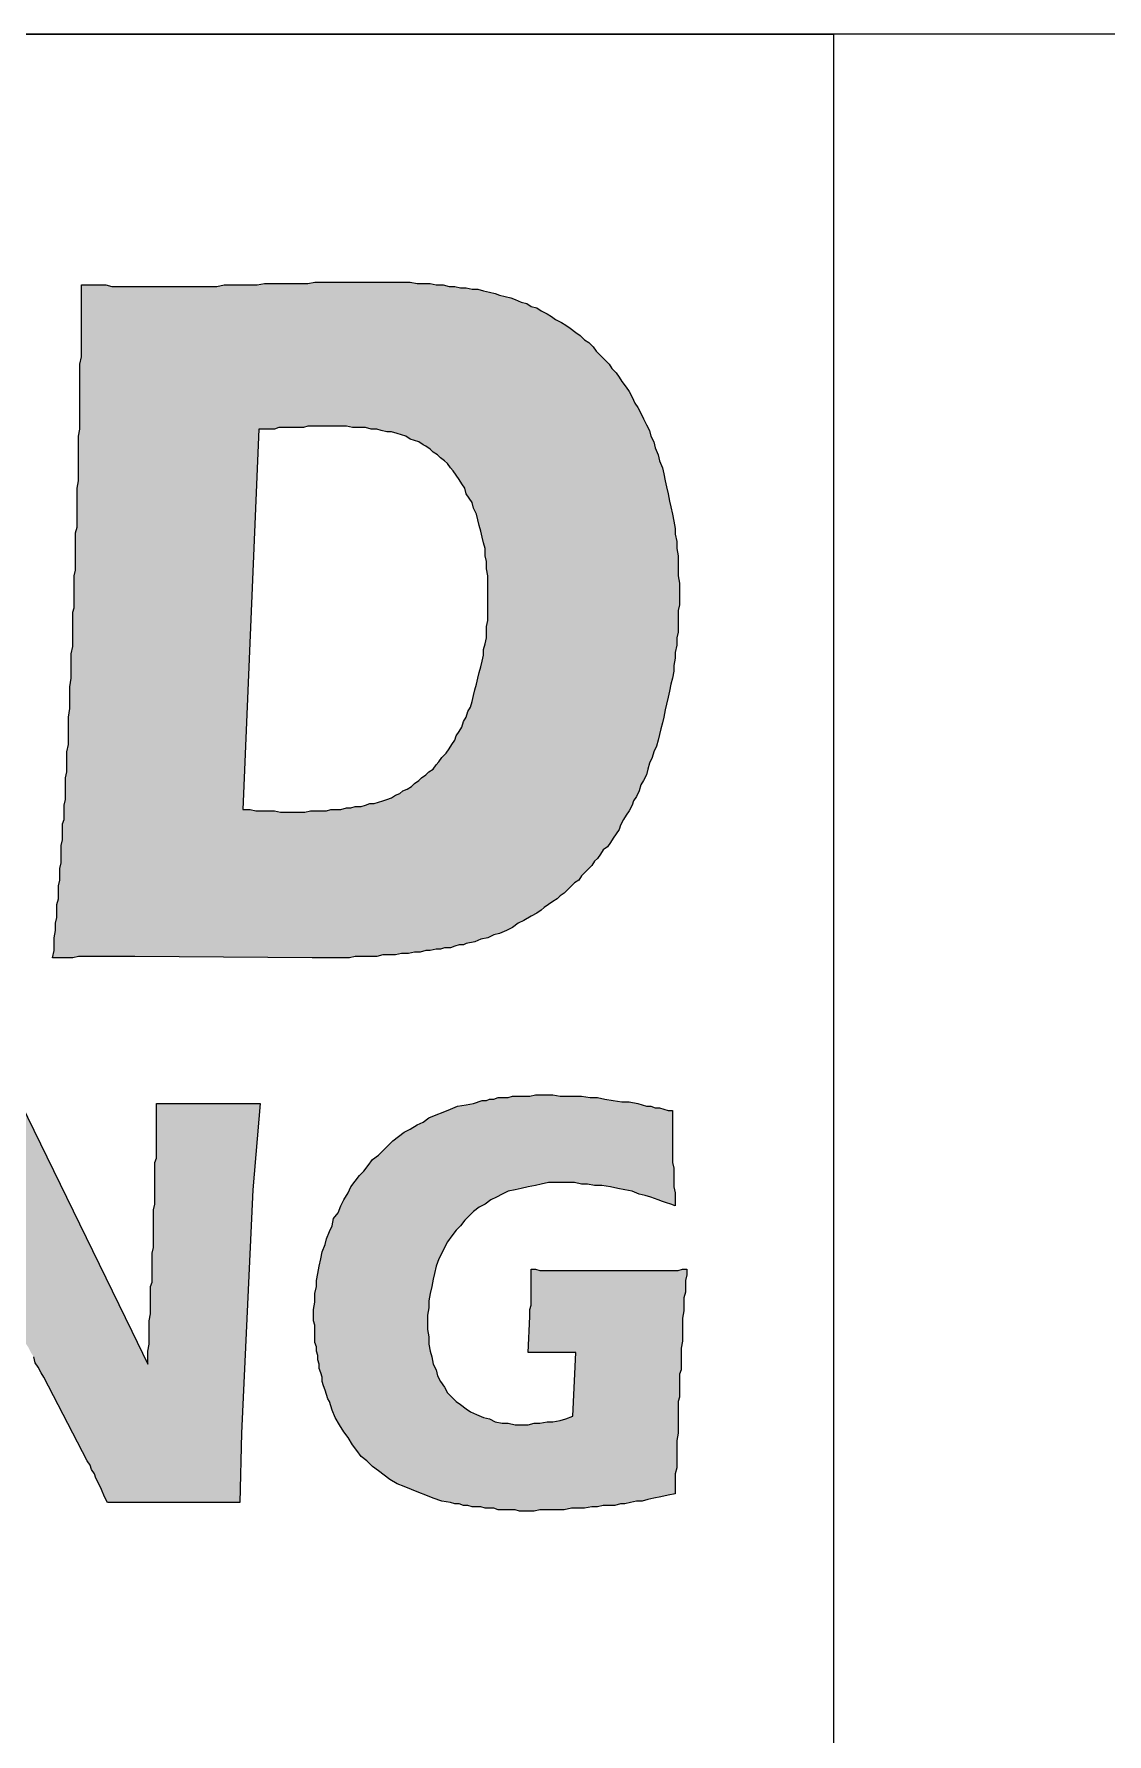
# Model space of a CAD drawing. Extents: x 0 to 17, y 0 to 11.
# Drawn here: x 13.4 to 13.786, y 1.228 to 1.839 of the extents above; entities that cross this region are included whole.
import ezdxf

# ---------------------------------------------------------------- set-up
doc = ezdxf.new("R2010")
doc.units = 0
doc.header["$LTSCALE"] = 10
doc.header["$MEASUREMENT"] = 0
for name, color, linetype in [('BDR-18', 1, 'Continuous'), ('BDR-25', 4, 'Continuous'), ('BDR-50', 5, 'Continuous')]:
    doc.layers.add(name, color=color, linetype=linetype)

msp = doc.modelspace()

# ---------------------------------------------------------------- hatches: boundary and pattern name
at = {"layer": 'BDR-18', "linetype": 'ByBlock'}
h = msp.add_hatch(color=256, dxfattribs=at)
h.dxf.hatch_style = 1
h.paths.add_polyline_path([(13.47541, 1.56008), (13.478, 1.56008), (13.48007, 1.55956), (13.48214, 1.55956), (13.48473, 1.55956), (13.4868, 1.55956), (13.48887, 1.55905), (13.49145, 1.55905), (13.49404, 1.55905), (13.49559, 1.55905), (13.49766, 1.55905), (13.49973, 1.55956), (13.5018, 1.55956), (13.50336, 1.55956), (13.50543, 1.55956), (13.50698, 1.56008), (13.50905, 1.56008), (13.5106, 1.56008), (13.51267, 1.5606), (13.51423, 1.5606), (13.51578, 1.56112), (13.51785, 1.56112), (13.5194, 1.56163), (13.52095, 1.56215), (13.52251, 1.56215), (13.52406, 1.56267), (13.52561, 1.56319), (13.52716, 1.5637), (13.52872, 1.56422), (13.53027, 1.56526), (13.53182, 1.56577), (13.53286, 1.56681), (13.53441, 1.56733), (13.53596, 1.56836), (13.537, 1.5694), (13.53855, 1.57043), (13.53958, 1.57147), (13.54114, 1.5725), (13.54217, 1.57354), (13.54372, 1.57457), (13.54476, 1.57612), (13.54579, 1.57716), (13.54683, 1.57871), (13.54838, 1.58026), (13.54942, 1.58182), (13.55045, 1.58337), (13.55149, 1.58492), (13.552, 1.58647), (13.55304, 1.58803), (13.55407, 1.58958), (13.55459, 1.59165), (13.55563, 1.5932), (13.55614, 1.59527), (13.55718, 1.59682), (13.5577, 1.59889), (13.55821, 1.60096), (13.55873, 1.60303), (13.55925, 1.6051), (13.55977, 1.60717), (13.56028, 1.60924), (13.5608, 1.61131), (13.56132, 1.61338), (13.56184, 1.61545), (13.56184, 1.61752), (13.56235, 1.61959), (13.56287, 1.62166), (13.56287, 1.62373), (13.56287, 1.62581), (13.56339, 1.62788), (13.56339, 1.62995), (13.56339, 1.63202), (13.56339, 1.63409), (13.56339, 1.63616), (13.56339, 1.63926), (13.56339, 1.64133), (13.56339, 1.64392), (13.56287, 1.64651), (13.56287, 1.64909), (13.56235, 1.65116), (13.56235, 1.65375), (13.56184, 1.65582), (13.56132, 1.65789), (13.5608, 1.65996), (13.56028, 1.66203), (13.55977, 1.6641), (13.55925, 1.66617), (13.55821, 1.66824), (13.5577, 1.67031), (13.55666, 1.67186), (13.55563, 1.67342), (13.55511, 1.67549), (13.55407, 1.67704), (13.55304, 1.67859), (13.552, 1.68014), (13.55097, 1.6817), (13.54993, 1.68273), (13.5489, 1.68428), (13.54786, 1.68532), (13.54631, 1.68635), (13.54528, 1.68739), (13.54372, 1.68842), (13.54269, 1.68946), (13.54114, 1.69049), (13.5401, 1.69101), (13.53855, 1.69205), (13.537, 1.69256), (13.53544, 1.69308), (13.53389, 1.69412), (13.53234, 1.69463), (13.53079, 1.69515), (13.52872, 1.69567), (13.52716, 1.69567), (13.52509, 1.69619), (13.52354, 1.6967), (13.52147, 1.6967), (13.5194, 1.69722), (13.51681, 1.69722), (13.51474, 1.69722), (13.51267, 1.69774), (13.51008, 1.69774), (13.50801, 1.69774), (13.50491, 1.69774), (13.50336, 1.69774), (13.5018, 1.69774), (13.50025, 1.69774), (13.4987, 1.69774), (13.49715, 1.69722), (13.49559, 1.69722), (13.49352, 1.69722), (13.49197, 1.69722), (13.49042, 1.69722), (13.48835, 1.69722), (13.4868, 1.6967), (13.48473, 1.6967), (13.48266, 1.6967), (13.4811, 1.6967)], flags=16)
h.paths.add_polyline_path([(13.4071, 1.50678), (13.40762, 1.50936), (13.40762, 1.51195), (13.40762, 1.51402), (13.40813, 1.51661), (13.40813, 1.5192), (13.40865, 1.52127), (13.40865, 1.52385), (13.40865, 1.52592), (13.40917, 1.52799), (13.40917, 1.53058), (13.40917, 1.53265), (13.40969, 1.53472), (13.40969, 1.53679), (13.40969, 1.53886), (13.4102, 1.54093), (13.4102, 1.543), (13.4102, 1.54507), (13.4102, 1.54714), (13.41072, 1.54921), (13.41072, 1.55077), (13.41072, 1.55284), (13.41072, 1.55491), (13.41124, 1.55646), (13.41124, 1.55853), (13.41124, 1.56008), (13.41124, 1.56163), (13.41176, 1.5637), (13.41176, 1.56526), (13.41176, 1.56681), (13.41176, 1.56836), (13.41176, 1.56991), (13.41176, 1.57147), (13.41227, 1.57354), (13.41227, 1.57612), (13.41227, 1.57819), (13.41227, 1.58078), (13.41279, 1.58337), (13.41279, 1.58596), (13.41279, 1.58803), (13.41279, 1.59061), (13.41279, 1.5932), (13.41331, 1.59631), (13.41331, 1.59889), (13.41331, 1.60148), (13.41331, 1.60407), (13.41383, 1.60717), (13.41383, 1.60976), (13.41383, 1.61287), (13.41383, 1.61597), (13.41434, 1.61856), (13.41434, 1.62166), (13.41434, 1.62322), (13.41434, 1.62477), (13.41434, 1.62632), (13.41434, 1.62788), (13.41434, 1.62943), (13.41434, 1.63098), (13.41486, 1.63253), (13.41486, 1.63409), (13.41486, 1.63616), (13.41486, 1.63771), (13.41486, 1.63926), (13.41486, 1.64081), (13.41486, 1.64237), (13.41486, 1.64392), (13.41538, 1.64599), (13.41538, 1.64754), (13.41538, 1.64909), (13.41538, 1.65065), (13.41538, 1.65272), (13.41538, 1.65427), (13.41538, 1.65582), (13.41538, 1.65789), (13.41538, 1.65944), (13.4159, 1.66151), (13.4159, 1.66307), (13.4159, 1.66514), (13.4159, 1.66772), (13.4159, 1.67031), (13.4159, 1.6729), (13.4159, 1.67549), (13.41641, 1.67807), (13.41641, 1.68066), (13.41641, 1.68273), (13.41641, 1.68532), (13.41641, 1.68739), (13.41641, 1.68998), (13.41641, 1.69205), (13.41641, 1.69412), (13.41693, 1.6967), (13.41693, 1.69878), (13.41693, 1.70033), (13.41693, 1.7024), (13.41693, 1.70447), (13.41693, 1.70654), (13.41693, 1.70809), (13.41693, 1.71016), (13.41693, 1.71171), (13.41693, 1.71327), (13.41693, 1.71534), (13.41693, 1.71689), (13.41693, 1.71844), (13.41693, 1.71999), (13.41745, 1.72258), (13.41745, 1.72517), (13.41745, 1.72776), (13.41745, 1.74846), (13.41952, 1.74846), (13.42159, 1.74846), (13.42418, 1.74846), (13.42625, 1.74846), (13.42832, 1.74794), (13.43039, 1.74794), (13.43246, 1.74794), (13.43453, 1.74794), (13.4366, 1.74794), (13.43815, 1.74794), (13.44022, 1.74794), (13.44229, 1.74794), (13.44384, 1.74794), (13.44591, 1.74794), (13.44747, 1.74794), (13.44902, 1.74794), (13.45109, 1.74794), (13.45264, 1.74794), (13.45419, 1.74794), (13.45626, 1.74794), (13.45833, 1.74794), (13.45989, 1.74794), (13.46196, 1.74794), (13.46403, 1.74794), (13.4661, 1.74794), (13.46868, 1.74846), (13.47075, 1.74846), (13.47334, 1.74846), (13.47541, 1.74846), (13.478, 1.74846), (13.48059, 1.74846), (13.48317, 1.74897), (13.48576, 1.74897), (13.48835, 1.74897), (13.49094, 1.74897), (13.49352, 1.74897), (13.49611, 1.74897), (13.4987, 1.74897), (13.50129, 1.74949), (13.50336, 1.74949), (13.50594, 1.74949), (13.50853, 1.74949), (13.51112, 1.74949), (13.51319, 1.74949), (13.51578, 1.74949), (13.51785, 1.74949), (13.52044, 1.74949), (13.52251, 1.74949), (13.52561, 1.74949), (13.5282, 1.74949), (13.53027, 1.74949), (13.53286, 1.74949), (13.53544, 1.74949), (13.53803, 1.74897), (13.5401, 1.74897), (13.54269, 1.74897), (13.54476, 1.74846), (13.54735, 1.74846), (13.54942, 1.74794), (13.55149, 1.74794), (13.55356, 1.74742), (13.55563, 1.74742), (13.5577, 1.7469), (13.55977, 1.7469), (13.56184, 1.74639), (13.56391, 1.74587), (13.56598, 1.74535), (13.56753, 1.74483), (13.5696, 1.74432), (13.57167, 1.7438), (13.57322, 1.74328), (13.57529, 1.74225), (13.57736, 1.74173), (13.57891, 1.74069), (13.58098, 1.74018), (13.58254, 1.73914), (13.58461, 1.73811), (13.58616, 1.73707), (13.58771, 1.73604), (13.58978, 1.735), (13.59134, 1.73397), (13.59289, 1.73293), (13.59496, 1.73138), (13.59651, 1.73034), (13.59806, 1.72879), (13.59962, 1.72776), (13.60117, 1.7262), (13.6022, 1.72465), (13.60376, 1.7231), (13.60531, 1.72155), (13.60686, 1.71999), (13.6079, 1.71844), (13.60945, 1.71689), (13.61048, 1.71534), (13.61152, 1.71378), (13.61307, 1.71171), (13.61411, 1.71016), (13.61514, 1.70809), (13.61618, 1.70602), (13.61721, 1.70447), (13.61825, 1.7024), (13.61928, 1.70033), (13.62032, 1.69826), (13.62135, 1.69619), (13.62187, 1.69412), (13.6229, 1.69205), (13.62342, 1.68998), (13.62446, 1.68739), (13.62497, 1.68532), (13.62601, 1.68273), (13.62653, 1.68066), (13.62704, 1.67807), (13.62756, 1.676), (13.62808, 1.67342), (13.6286, 1.67083), (13.62911, 1.66876), (13.62963, 1.66617), (13.63015, 1.66358), (13.63067, 1.661), (13.63067, 1.65893), (13.63118, 1.65634), (13.63118, 1.65375), (13.6317, 1.65116), (13.6317, 1.64858), (13.6317, 1.64651), (13.6317, 1.64392), (13.63222, 1.64133), (13.63222, 1.63874), (13.63222, 1.63616), (13.63222, 1.63357), (13.6317, 1.6315), (13.6317, 1.62891), (13.6317, 1.62632), (13.6317, 1.62373), (13.63118, 1.62166), (13.63118, 1.61908), (13.63067, 1.61649), (13.63067, 1.61442), (13.63015, 1.61183), (13.63015, 1.60976), (13.62963, 1.60717), (13.62911, 1.6051), (13.6286, 1.60252), (13.62808, 1.60045), (13.62756, 1.59786), (13.62704, 1.59579), (13.62653, 1.5932), (13.62601, 1.59113), (13.62549, 1.58906), (13.62497, 1.58699), (13.62446, 1.58492), (13.62394, 1.58285), (13.6229, 1.58078), (13.62239, 1.57871), (13.62135, 1.57664), (13.62083, 1.57457), (13.62032, 1.5725), (13.61928, 1.57043), (13.61825, 1.56888), (13.61773, 1.56681), (13.61669, 1.56474), (13.61566, 1.56319), (13.61514, 1.56163), (13.61411, 1.55956), (13.61307, 1.55801), (13.61204, 1.55646), (13.611, 1.55439), (13.61048, 1.55284), (13.60945, 1.55128), (13.60841, 1.54973), (13.60738, 1.54818), (13.60634, 1.54662), (13.60479, 1.54559), (13.60376, 1.54404), (13.60272, 1.54248), (13.60169, 1.54145), (13.60065, 1.5399), (13.59962, 1.53886), (13.59806, 1.53731), (13.59703, 1.53627), (13.59599, 1.53472), (13.59444, 1.53369), (13.59341, 1.53265), (13.59185, 1.5311), (13.59082, 1.53006), (13.58927, 1.52903), (13.58823, 1.52799), (13.58668, 1.52696), (13.58513, 1.52592), (13.58357, 1.52489), (13.58254, 1.52385), (13.58098, 1.52282), (13.57891, 1.52178), (13.57633, 1.52023), (13.57426, 1.5192), (13.57219, 1.51764), (13.57012, 1.51661), (13.56753, 1.51557), (13.56546, 1.51506), (13.56339, 1.51402), (13.5608, 1.5135), (13.55873, 1.51247), (13.55563, 1.51195), (13.55459, 1.51143), (13.55304, 1.51143), (13.55149, 1.51092), (13.54993, 1.5104), (13.54786, 1.5104), (13.54631, 1.50988), (13.54476, 1.50988), (13.54269, 1.50936), (13.54114, 1.50936), (13.53907, 1.50885), (13.537, 1.50885), (13.53493, 1.50833), (13.53234, 1.50833), (13.53027, 1.50781), (13.5282, 1.50781), (13.52561, 1.50781), (13.52354, 1.50729), (13.52095, 1.50729), (13.51837, 1.50729), (13.51578, 1.50729), (13.51371, 1.50678), (13.51112, 1.50678), (13.50853, 1.50678), (13.50594, 1.50678), (13.50284, 1.50678), (13.50025, 1.50678), (13.4366, 1.50729), (13.43401, 1.50729), (13.43246, 1.50729), (13.43142, 1.50729), (13.42987, 1.50729), (13.42832, 1.50729), (13.42625, 1.50729), (13.42469, 1.50729), (13.42262, 1.50729), (13.42055, 1.50729), (13.419, 1.50729), (13.41641, 1.50729), (13.41434, 1.50678), (13.41227, 1.50678), (13.40969, 1.50678)])
h = msp.add_hatch(color=256, dxfattribs=at)
h.dxf.hatch_style = 1
h.paths.add_polyline_path([(13.34034, 1.31115), (13.34241, 1.33289), (13.34603, 1.40793), (13.34707, 1.43846), (13.34707, 1.45451), (13.34914, 1.45451), (13.35069, 1.45451), (13.35276, 1.45451), (13.35431, 1.45451), (13.35586, 1.45451), (13.35742, 1.45451), (13.35949, 1.45451), (13.36104, 1.45451), (13.36259, 1.45451), (13.36415, 1.45451), (13.3657, 1.45451), (13.36725, 1.45451), (13.37036, 1.45451), (13.37294, 1.45451), (13.37501, 1.45451), (13.3776, 1.45451), (13.37967, 1.45451), (13.38278, 1.45451), (13.38381, 1.45451), (13.38536, 1.45451), (13.38692, 1.45451), (13.38847, 1.45451), (13.39054, 1.45451), (13.39209, 1.45451), (13.39364, 1.45451), (13.39571, 1.45451), (13.43556, 1.37274), (13.44126, 1.36084), (13.44126, 1.36342), (13.44126, 1.36549), (13.44177, 1.36808), (13.44177, 1.37067), (13.44177, 1.37326), (13.44177, 1.37636), (13.44229, 1.37895), (13.44229, 1.3805), (13.44229, 1.38205), (13.44229, 1.38361), (13.44229, 1.38516), (13.44229, 1.38723), (13.44229, 1.38878), (13.44281, 1.39033), (13.44281, 1.39189), (13.44281, 1.39396), (13.44281, 1.39551), (13.44281, 1.39706), (13.44281, 1.39913), (13.44281, 1.40068), (13.44333, 1.40276), (13.44333, 1.40483), (13.44333, 1.40638), (13.44333, 1.40845), (13.44333, 1.41052), (13.44333, 1.41259), (13.44333, 1.41466), (13.44333, 1.41621), (13.44384, 1.41828), (13.44384, 1.41983), (13.44384, 1.4219), (13.44384, 1.42346), (13.44384, 1.42553), (13.44384, 1.42708), (13.44384, 1.42863), (13.44384, 1.43018), (13.44384, 1.43174), (13.44384, 1.43329), (13.44436, 1.43484), (13.44436, 1.43743), (13.44436, 1.44002), (13.44436, 1.4426), (13.44436, 1.44519), (13.44436, 1.44726), (13.44436, 1.44933), (13.44436, 1.4514), (13.44436, 1.45295), (13.44436, 1.45451), (13.44747, 1.45451), (13.45005, 1.45451), (13.45264, 1.45451), (13.45471, 1.45451), (13.4573, 1.45451), (13.45937, 1.45451), (13.46092, 1.45451), (13.46299, 1.45451), (13.46403, 1.45451), (13.46558, 1.45451), (13.46713, 1.45451), (13.4692, 1.45451), (13.47179, 1.45451), (13.47282, 1.45451), (13.47438, 1.45451), (13.47593, 1.45451), (13.478, 1.45451), (13.47955, 1.45451), (13.48162, 1.45451), (13.47903, 1.42346), (13.47489, 1.336), (13.47438, 1.31115), (13.47127, 1.31115), (13.46817, 1.31115), (13.46558, 1.31115), (13.46247, 1.31115), (13.45989, 1.31115), (13.45678, 1.31115), (13.45419, 1.31115), (13.45161, 1.31115), (13.44902, 1.31115), (13.44643, 1.31115), (13.44384, 1.31115), (13.44229, 1.31115), (13.44074, 1.31115), (13.43919, 1.31115), (13.43763, 1.31115), (13.43608, 1.31115), (13.43453, 1.31115), (13.43246, 1.31115), (13.4309, 1.31115), (13.42883, 1.31115), (13.42676, 1.31115), (13.42573, 1.31322), (13.42469, 1.31581), (13.42366, 1.31788), (13.42262, 1.31995), (13.42211, 1.3215), (13.42107, 1.32306), (13.42055, 1.32461), (13.41952, 1.32616), (13.40399, 1.35618), (13.40296, 1.35773), (13.40192, 1.3598), (13.40089, 1.36135), (13.40037, 1.36342), (13.39934, 1.36498), (13.3983, 1.36705), (13.39727, 1.3686), (13.39623, 1.37015), (13.39571, 1.37222), (13.39468, 1.37377), (13.39364, 1.37584), (13.39313, 1.3774), (13.39209, 1.37895), (13.39106, 1.38102), (13.39054, 1.38257), (13.3895, 1.38412), (13.38847, 1.38619), (13.38743, 1.38878), (13.3864, 1.39085), (13.38536, 1.39292), (13.38433, 1.39551), (13.38278, 1.3981), (13.38174, 1.40017), (13.38071, 1.40276), (13.37864, 1.35307), (13.3776, 1.31115), (13.37501, 1.31115), (13.37243, 1.31115), (13.36984, 1.31115), (13.36725, 1.31115), (13.36518, 1.31115), (13.36311, 1.31115), (13.36156, 1.31115), (13.36, 1.31115), (13.35845, 1.31115), (13.3569, 1.31115), (13.35483, 1.31115), (13.35224, 1.31115), (13.35017, 1.31115), (13.34862, 1.31115), (13.34707, 1.31115), (13.34551, 1.31115), (13.34396, 1.31115), (13.34241, 1.31115)])
h = msp.add_hatch(color=256, dxfattribs=at)
h.dxf.hatch_style = 1
h.paths.add_polyline_path([(13.57891, 1.39499), (13.58047, 1.39499), (13.58202, 1.39447), (13.58357, 1.39447), (13.58513, 1.39447), (13.58668, 1.39447), (13.58823, 1.39447), (13.58978, 1.39447), (13.59134, 1.39447), (13.59444, 1.39447), (13.59755, 1.39447), (13.60065, 1.39447), (13.60376, 1.39447), (13.60583, 1.39447), (13.60841, 1.39447), (13.61048, 1.39447), (13.61307, 1.39447), (13.61514, 1.39447), (13.61721, 1.39447), (13.61928, 1.39447), (13.62135, 1.39447), (13.62342, 1.39447), (13.62497, 1.39447), (13.62704, 1.39447), (13.6286, 1.39447), (13.63015, 1.39447), (13.6317, 1.39447), (13.63325, 1.39499), (13.63481, 1.39499), (13.63481, 1.39292), (13.63429, 1.39085), (13.63429, 1.38878), (13.63429, 1.38671), (13.63377, 1.38464), (13.63377, 1.38205), (13.63377, 1.37998), (13.63325, 1.3774), (13.63325, 1.37481), (13.63325, 1.37222), (13.63325, 1.36912), (13.63274, 1.36653), (13.63274, 1.36342), (13.63274, 1.36187), (13.63274, 1.36032), (13.63274, 1.35877), (13.63222, 1.35721), (13.63222, 1.35566), (13.63222, 1.35411), (13.63222, 1.35256), (13.63222, 1.35049), (13.63222, 1.34893), (13.6317, 1.34738), (13.6317, 1.34583), (13.6317, 1.34428), (13.6317, 1.34169), (13.6317, 1.33858), (13.6317, 1.336), (13.63118, 1.33341), (13.63118, 1.33082), (13.63118, 1.32823), (13.63118, 1.32616), (13.63118, 1.32357), (13.63067, 1.3215), (13.63067, 1.31943), (13.63067, 1.31736), (13.63067, 1.31581), (13.63067, 1.31426), (13.62808, 1.31374), (13.62549, 1.31322), (13.6229, 1.31271), (13.62083, 1.31219), (13.61876, 1.31167), (13.61669, 1.31167), (13.61462, 1.31115), (13.61255, 1.31064), (13.611, 1.31064), (13.60893, 1.31012), (13.60686, 1.31012), (13.60479, 1.31012), (13.60272, 1.3096), (13.60065, 1.3096), (13.59806, 1.30908), (13.59548, 1.30908), (13.59341, 1.30908), (13.59082, 1.30857), (13.58875, 1.30857), (13.58616, 1.30857), (13.58409, 1.30857), (13.58202, 1.30857), (13.57995, 1.30805), (13.57788, 1.30805), (13.57633, 1.30805), (13.57477, 1.30805), (13.57322, 1.30857), (13.57167, 1.30857), (13.57012, 1.30857), (13.56856, 1.30857), (13.56701, 1.30857), (13.56546, 1.30908), (13.56391, 1.30908), (13.56235, 1.30908), (13.5608, 1.3096), (13.55925, 1.3096), (13.5577, 1.3096), (13.55614, 1.31012), (13.55459, 1.31012), (13.55304, 1.31064), (13.55149, 1.31064), (13.54993, 1.31115), (13.54683, 1.31167), (13.54372, 1.31271), (13.54114, 1.31374), (13.53855, 1.31478), (13.53596, 1.31581), (13.53337, 1.31685), (13.53079, 1.31788), (13.5282, 1.31943), (13.52613, 1.32099), (13.52406, 1.32254), (13.52199, 1.32409), (13.51992, 1.32616), (13.51785, 1.32772), (13.5163, 1.32979), (13.51474, 1.33186), (13.51319, 1.33444), (13.51164, 1.33651), (13.51008, 1.3391), (13.50853, 1.34169), (13.5075, 1.34428), (13.50646, 1.34738), (13.50594, 1.34842), (13.50543, 1.34997), (13.50491, 1.35152), (13.50439, 1.35307), (13.50387, 1.35463), (13.50387, 1.35618), (13.50336, 1.35773), (13.50284, 1.35928), (13.50284, 1.36084), (13.50232, 1.36239), (13.50232, 1.36394), (13.5018, 1.36549), (13.5018, 1.36705), (13.50129, 1.3686), (13.50129, 1.37015), (13.50129, 1.3717), (13.50129, 1.37326), (13.50129, 1.37481), (13.50077, 1.37636), (13.50077, 1.37791), (13.50077, 1.3805), (13.50129, 1.38309), (13.50129, 1.38619), (13.5018, 1.38878), (13.5018, 1.39085), (13.50232, 1.39344), (13.50284, 1.39603), (13.50336, 1.39861), (13.50387, 1.4012), (13.50491, 1.40379), (13.50543, 1.40586), (13.50646, 1.40845), (13.5075, 1.41052), (13.50801, 1.41311), (13.50957, 1.41518), (13.5106, 1.41776), (13.51164, 1.41983), (13.51319, 1.42242), (13.51423, 1.42449), (13.51578, 1.42656), (13.51733, 1.42863), (13.51888, 1.43018), (13.52044, 1.43225), (13.52199, 1.43432), (13.52406, 1.43588), (13.52561, 1.43743), (13.52768, 1.4395), (13.52923, 1.44105), (13.5313, 1.4426), (13.53337, 1.44416), (13.53544, 1.44519), (13.53803, 1.44674), (13.5401, 1.44778), (13.54217, 1.44933), (13.54476, 1.45037), (13.54735, 1.4514), (13.54993, 1.45244), (13.55252, 1.45347), (13.55563, 1.45399), (13.55821, 1.45451), (13.56132, 1.45554), (13.56287, 1.45554), (13.56391, 1.45606), (13.56546, 1.45606), (13.56701, 1.45658), (13.56856, 1.45658), (13.57063, 1.45658), (13.57219, 1.45709), (13.57374, 1.45709), (13.57529, 1.45709), (13.57684, 1.45709), (13.5784, 1.45709), (13.58047, 1.45761), (13.58202, 1.45761), (13.58409, 1.45761), (13.58668, 1.45761), (13.58927, 1.45709), (13.59185, 1.45709), (13.59444, 1.45709), (13.59703, 1.45709), (13.60013, 1.45658), (13.60272, 1.45658), (13.60531, 1.45606), (13.60841, 1.45554), (13.61152, 1.45502), (13.61411, 1.45502), (13.61721, 1.45451), (13.62032, 1.45347), (13.62187, 1.45347), (13.62342, 1.45295), (13.62497, 1.45295), (13.62653, 1.45244), (13.62808, 1.45192), (13.62963, 1.45192), (13.62963, 1.44985), (13.62963, 1.44778), (13.62963, 1.44571), (13.62963, 1.44416), (13.62963, 1.44209), (13.62963, 1.44002), (13.62963, 1.43795), (13.62963, 1.43536), (13.62963, 1.43329), (13.63015, 1.43122), (13.63015, 1.42915), (13.63015, 1.42656), (13.63015, 1.42449), (13.63067, 1.42242), (13.63067, 1.41983), (13.63067, 1.41776), (13.62911, 1.41828), (13.62756, 1.4188), (13.62601, 1.41932), (13.62446, 1.41983), (13.62187, 1.42087), (13.6198, 1.42139), (13.61773, 1.4219), (13.61514, 1.42294), (13.61255, 1.42346), (13.60997, 1.42397), (13.60738, 1.42449), (13.60427, 1.42501), (13.60169, 1.42501), (13.5991, 1.42553), (13.59703, 1.42553), (13.59444, 1.42604), (13.59237, 1.42604), (13.5903, 1.42604), (13.58771, 1.42604), (13.58513, 1.42604), (13.58254, 1.42553), (13.58047, 1.42501), (13.57788, 1.42449), (13.57529, 1.42397), (13.57322, 1.42346), (13.57063, 1.42294), (13.56856, 1.4219), (13.56649, 1.42087), (13.56442, 1.41983), (13.56235, 1.41828), (13.56028, 1.41725), (13.55821, 1.41569), (13.55666, 1.41414), (13.55511, 1.41259), (13.55356, 1.41052), (13.552, 1.40897), (13.55045, 1.4069), (13.5489, 1.40483), (13.54786, 1.40276), (13.54683, 1.40068), (13.54579, 1.39861), (13.54476, 1.39603), (13.54424, 1.39344), (13.54372, 1.39137), (13.54321, 1.38878), (13.54269, 1.38619), (13.54217, 1.38361), (13.54217, 1.38102), (13.54165, 1.37843), (13.54165, 1.37584), (13.54165, 1.37326), (13.54217, 1.37067), (13.54217, 1.36808), (13.54269, 1.36549), (13.54321, 1.36342), (13.54372, 1.36084), (13.54476, 1.35877), (13.54528, 1.3567), (13.54631, 1.35463), (13.54786, 1.35256), (13.5489, 1.35049), (13.55045, 1.34893), (13.552, 1.34738), (13.55356, 1.34635), (13.55563, 1.34479), (13.55718, 1.34376), (13.55925, 1.34272), (13.56184, 1.34169), (13.56391, 1.34117), (13.56598, 1.34014), (13.56856, 1.33962), (13.57063, 1.33962), (13.57322, 1.3391), (13.57581, 1.3391), (13.57788, 1.3391), (13.57995, 1.33962), (13.58202, 1.33962), (13.58461, 1.34014), (13.58668, 1.34014), (13.58927, 1.34065), (13.59134, 1.34117), (13.59392, 1.34221), (13.59496, 1.36498), (13.59341, 1.36498), (13.59237, 1.36498), (13.5903, 1.36498), (13.58875, 1.36498), (13.58771, 1.36498), (13.57788, 1.36498), (13.5784, 1.37791), (13.5784, 1.37895), (13.5784, 1.3805), (13.57891, 1.38205), (13.57891, 1.38412), (13.57891, 1.38619), (13.57891, 1.38878), (13.57891, 1.38982), (13.57891, 1.39137), (13.57891, 1.39292)])

# ---------------------------------------------------------------- linework, layer by layer
for points in [[(13.4071, 1.50678), (13.40762, 1.50936), (13.40762, 1.51195), (13.40762, 1.51402), (13.40813, 1.51661), (13.40813, 1.5192), (13.40865, 1.52127), (13.40865, 1.52385), (13.40865, 1.52592), (13.40917, 1.52799), (13.40917, 1.53058), (13.40917, 1.53265), (13.40969, 1.53472), (13.40969, 1.53679), (13.40969, 1.53886), (13.4102, 1.54093), (13.4102, 1.543), (13.4102, 1.54507), (13.4102, 1.54714), (13.41072, 1.54921), (13.41072, 1.55077), (13.41072, 1.55284), (13.41072, 1.55491), (13.41124, 1.55646), (13.41124, 1.55853), (13.41124, 1.56008), (13.41124, 1.56163), (13.41176, 1.5637), (13.41176, 1.56526), (13.41176, 1.56681), (13.41176, 1.56836), (13.41176, 1.56991), (13.41176, 1.57147), (13.41227, 1.57354), (13.41227, 1.57612), (13.41227, 1.57819), (13.41227, 1.58078), (13.41279, 1.58337), (13.41279, 1.58596), (13.41279, 1.58803), (13.41279, 1.59061), (13.41279, 1.5932), (13.41331, 1.59631), (13.41331, 1.59889), (13.41331, 1.60148), (13.41331, 1.60407), (13.41383, 1.60717), (13.41383, 1.60976), (13.41383, 1.61287), (13.41383, 1.61597), (13.41434, 1.61856), (13.41434, 1.62166), (13.41434, 1.62322), (13.41434, 1.62477), (13.41434, 1.62632), (13.41434, 1.62788), (13.41434, 1.62943), (13.41434, 1.63098), (13.41486, 1.63253), (13.41486, 1.63409), (13.41486, 1.63616), (13.41486, 1.63771), (13.41486, 1.63926), (13.41486, 1.64081), (13.41486, 1.64237), (13.41486, 1.64392), (13.41538, 1.64599), (13.41538, 1.64754), (13.41538, 1.64909), (13.41538, 1.65065), (13.41538, 1.65272), (13.41538, 1.65427), (13.41538, 1.65582), (13.41538, 1.65789), (13.41538, 1.65944), (13.4159, 1.66151), (13.4159, 1.66307), (13.4159, 1.66514), (13.4159, 1.66772), (13.4159, 1.67031), (13.4159, 1.6729), (13.4159, 1.67549), (13.41641, 1.67807), (13.41641, 1.68066), (13.41641, 1.68273), (13.41641, 1.68532), (13.41641, 1.68739), (13.41641, 1.68998), (13.41641, 1.69205), (13.41641, 1.69412), (13.41693, 1.6967), (13.41693, 1.69878), (13.41693, 1.70033), (13.41693, 1.7024), (13.41693, 1.70447), (13.41693, 1.70654), (13.41693, 1.70809), (13.41693, 1.71016), (13.41693, 1.71171), (13.41693, 1.71327), (13.41693, 1.71534), (13.41693, 1.71689), (13.41693, 1.71844), (13.41693, 1.71999), (13.41745, 1.72258), (13.41745, 1.72517), (13.41745, 1.72776), (13.41745, 1.74846), (13.41952, 1.74846), (13.42159, 1.74846), (13.42418, 1.74846), (13.42625, 1.74846), (13.42832, 1.74794), (13.43039, 1.74794), (13.43246, 1.74794), (13.43453, 1.74794), (13.4366, 1.74794), (13.43815, 1.74794), (13.44022, 1.74794), (13.44229, 1.74794), (13.44384, 1.74794), (13.44591, 1.74794), (13.44747, 1.74794), (13.44902, 1.74794), (13.45109, 1.74794), (13.45264, 1.74794), (13.45419, 1.74794), (13.45626, 1.74794), (13.45833, 1.74794), (13.45989, 1.74794), (13.46196, 1.74794), (13.46403, 1.74794), (13.4661, 1.74794), (13.46868, 1.74846), (13.47075, 1.74846), (13.47334, 1.74846), (13.47541, 1.74846), (13.478, 1.74846), (13.48059, 1.74846), (13.48317, 1.74897), (13.48576, 1.74897), (13.48835, 1.74897), (13.49094, 1.74897), (13.49352, 1.74897), (13.49611, 1.74897), (13.4987, 1.74897), (13.50129, 1.74949), (13.50336, 1.74949), (13.50594, 1.74949), (13.50853, 1.74949), (13.51112, 1.74949), (13.51319, 1.74949), (13.51578, 1.74949), (13.51785, 1.74949), (13.52044, 1.74949), (13.52251, 1.74949), (13.52561, 1.74949), (13.5282, 1.74949), (13.53027, 1.74949), (13.53286, 1.74949), (13.53544, 1.74949), (13.53803, 1.74897), (13.5401, 1.74897), (13.54269, 1.74897), (13.54476, 1.74846), (13.54735, 1.74846), (13.54942, 1.74794), (13.55149, 1.74794), (13.55356, 1.74742), (13.55563, 1.74742), (13.5577, 1.7469), (13.55977, 1.7469), (13.56184, 1.74639), (13.56391, 1.74587), (13.56598, 1.74535), (13.56753, 1.74483), (13.5696, 1.74432), (13.57167, 1.7438), (13.57322, 1.74328), (13.57529, 1.74225), (13.57736, 1.74173), (13.57891, 1.74069), (13.58098, 1.74018), (13.58254, 1.73914), (13.58461, 1.73811), (13.58616, 1.73707), (13.58771, 1.73604), (13.58978, 1.735), (13.59134, 1.73397), (13.59289, 1.73293), (13.59496, 1.73138), (13.59651, 1.73034), (13.59806, 1.72879), (13.59962, 1.72776), (13.60117, 1.7262), (13.6022, 1.72465), (13.60376, 1.7231), (13.60531, 1.72155), (13.60686, 1.71999), (13.6079, 1.71844), (13.60945, 1.71689), (13.61048, 1.71534), (13.61152, 1.71378), (13.61307, 1.71171), (13.61411, 1.71016), (13.61514, 1.70809), (13.61618, 1.70602), (13.61721, 1.70447), (13.61825, 1.7024), (13.61928, 1.70033), (13.62032, 1.69826), (13.62135, 1.69619), (13.62187, 1.69412), (13.6229, 1.69205), (13.62342, 1.68998), (13.62446, 1.68739), (13.62497, 1.68532), (13.62601, 1.68273), (13.62653, 1.68066), (13.62704, 1.67807), (13.62756, 1.676), (13.62808, 1.67342), (13.6286, 1.67083), (13.62911, 1.66876), (13.62963, 1.66617), (13.63015, 1.66358), (13.63067, 1.661), (13.63067, 1.65893), (13.63118, 1.65634), (13.63118, 1.65375), (13.6317, 1.65116), (13.6317, 1.64858), (13.6317, 1.64651), (13.6317, 1.64392), (13.63222, 1.64133), (13.63222, 1.63874), (13.63222, 1.63616), (13.63222, 1.63357), (13.6317, 1.6315), (13.6317, 1.62891), (13.6317, 1.62632), (13.6317, 1.62373), (13.63118, 1.62166), (13.63118, 1.61908), (13.63067, 1.61649), (13.63067, 1.61442), (13.63015, 1.61183), (13.63015, 1.60976), (13.62963, 1.60717), (13.62911, 1.6051), (13.6286, 1.60252), (13.62808, 1.60045), (13.62756, 1.59786), (13.62704, 1.59579), (13.62653, 1.5932), (13.62601, 1.59113), (13.62549, 1.58906), (13.62497, 1.58699), (13.62446, 1.58492), (13.62394, 1.58285), (13.6229, 1.58078), (13.62239, 1.57871), (13.62135, 1.57664), (13.62083, 1.57457), (13.62032, 1.5725), (13.61928, 1.57043), (13.61825, 1.56888), (13.61773, 1.56681), (13.61669, 1.56474), (13.61566, 1.56319), (13.61514, 1.56163), (13.61411, 1.55956), (13.61307, 1.55801), (13.61204, 1.55646), (13.611, 1.55439), (13.61048, 1.55284), (13.60945, 1.55128), (13.60841, 1.54973), (13.60738, 1.54818), (13.60634, 1.54662), (13.60479, 1.54559), (13.60376, 1.54404), (13.60272, 1.54248), (13.60169, 1.54145), (13.60065, 1.5399), (13.59962, 1.53886), (13.59806, 1.53731), (13.59703, 1.53627), (13.59599, 1.53472), (13.59444, 1.53369), (13.59341, 1.53265), (13.59185, 1.5311), (13.59082, 1.53006), (13.58927, 1.52903), (13.58823, 1.52799), (13.58668, 1.52696), (13.58513, 1.52592), (13.58357, 1.52489), (13.58254, 1.52385), (13.58098, 1.52282), (13.57891, 1.52178), (13.57633, 1.52023), (13.57426, 1.5192), (13.57219, 1.51764), (13.57012, 1.51661), (13.56753, 1.51557), (13.56546, 1.51506), (13.56339, 1.51402), (13.5608, 1.5135), (13.55873, 1.51247), (13.55563, 1.51195), (13.55459, 1.51143), (13.55304, 1.51143), (13.55149, 1.51092), (13.54993, 1.5104), (13.54786, 1.5104), (13.54631, 1.50988), (13.54476, 1.50988), (13.54269, 1.50936), (13.54114, 1.50936), (13.53907, 1.50885), (13.537, 1.50885), (13.53493, 1.50833), (13.53234, 1.50833), (13.53027, 1.50781), (13.5282, 1.50781), (13.52561, 1.50781), (13.52354, 1.50729), (13.52095, 1.50729), (13.51837, 1.50729), (13.51578, 1.50729), (13.51371, 1.50678), (13.51112, 1.50678), (13.50853, 1.50678), (13.50594, 1.50678), (13.50284, 1.50678), (13.50025, 1.50678), (13.4366, 1.50729), (13.43401, 1.50729), (13.43246, 1.50729), (13.43142, 1.50729), (13.42987, 1.50729), (13.42832, 1.50729), (13.42625, 1.50729), (13.42469, 1.50729), (13.42262, 1.50729), (13.42055, 1.50729), (13.419, 1.50729), (13.41641, 1.50729), (13.41434, 1.50678), (13.41227, 1.50678), (13.40969, 1.50678)], [(13.47541, 1.56008), (13.478, 1.56008), (13.48007, 1.55956), (13.48214, 1.55956), (13.48473, 1.55956), (13.4868, 1.55956), (13.48887, 1.55905), (13.49145, 1.55905), (13.49404, 1.55905), (13.49559, 1.55905), (13.49766, 1.55905), (13.49973, 1.55956), (13.5018, 1.55956), (13.50336, 1.55956), (13.50543, 1.55956), (13.50698, 1.56008), (13.50905, 1.56008), (13.5106, 1.56008), (13.51267, 1.5606), (13.51423, 1.5606), (13.51578, 1.56112), (13.51785, 1.56112), (13.5194, 1.56163), (13.52095, 1.56215), (13.52251, 1.56215), (13.52406, 1.56267), (13.52561, 1.56319), (13.52716, 1.5637), (13.52872, 1.56422), (13.53027, 1.56526), (13.53182, 1.56577), (13.53286, 1.56681), (13.53441, 1.56733), (13.53596, 1.56836), (13.537, 1.5694), (13.53855, 1.57043), (13.53958, 1.57147), (13.54114, 1.5725), (13.54217, 1.57354), (13.54372, 1.57457), (13.54476, 1.57612), (13.54579, 1.57716), (13.54683, 1.57871), (13.54838, 1.58026), (13.54942, 1.58182), (13.55045, 1.58337), (13.55149, 1.58492), (13.552, 1.58647), (13.55304, 1.58803), (13.55407, 1.58958), (13.55459, 1.59165), (13.55563, 1.5932), (13.55614, 1.59527), (13.55718, 1.59682), (13.5577, 1.59889), (13.55821, 1.60096), (13.55873, 1.60303), (13.55925, 1.6051), (13.55977, 1.60717), (13.56028, 1.60924), (13.5608, 1.61131), (13.56132, 1.61338), (13.56184, 1.61545), (13.56184, 1.61752), (13.56235, 1.61959), (13.56287, 1.62166), (13.56287, 1.62373), (13.56287, 1.62581), (13.56339, 1.62788), (13.56339, 1.62995), (13.56339, 1.63202), (13.56339, 1.63409), (13.56339, 1.63616), (13.56339, 1.63926), (13.56339, 1.64133), (13.56339, 1.64392), (13.56287, 1.64651), (13.56287, 1.64909), (13.56235, 1.65116), (13.56235, 1.65375), (13.56184, 1.65582), (13.56132, 1.65789), (13.5608, 1.65996), (13.56028, 1.66203), (13.55977, 1.6641), (13.55925, 1.66617), (13.55821, 1.66824), (13.5577, 1.67031), (13.55666, 1.67186), (13.55563, 1.67342), (13.55511, 1.67549), (13.55407, 1.67704), (13.55304, 1.67859), (13.552, 1.68014), (13.55097, 1.6817), (13.54993, 1.68273), (13.5489, 1.68428), (13.54786, 1.68532), (13.54631, 1.68635), (13.54528, 1.68739), (13.54372, 1.68842), (13.54269, 1.68946), (13.54114, 1.69049), (13.5401, 1.69101), (13.53855, 1.69205), (13.537, 1.69256), (13.53544, 1.69308), (13.53389, 1.69412), (13.53234, 1.69463), (13.53079, 1.69515), (13.52872, 1.69567), (13.52716, 1.69567), (13.52509, 1.69619), (13.52354, 1.6967), (13.52147, 1.6967), (13.5194, 1.69722), (13.51681, 1.69722), (13.51474, 1.69722), (13.51267, 1.69774), (13.51008, 1.69774), (13.50801, 1.69774), (13.50491, 1.69774), (13.50336, 1.69774), (13.5018, 1.69774), (13.50025, 1.69774), (13.4987, 1.69774), (13.49715, 1.69722), (13.49559, 1.69722), (13.49352, 1.69722), (13.49197, 1.69722), (13.49042, 1.69722), (13.48835, 1.69722), (13.4868, 1.6967), (13.48473, 1.6967), (13.48266, 1.6967), (13.4811, 1.6967)], [(13.57891, 1.39499), (13.58047, 1.39499), (13.58202, 1.39447), (13.58357, 1.39447), (13.58513, 1.39447), (13.58668, 1.39447), (13.58823, 1.39447), (13.58978, 1.39447), (13.59134, 1.39447), (13.59444, 1.39447), (13.59755, 1.39447), (13.60065, 1.39447), (13.60376, 1.39447), (13.60583, 1.39447), (13.60841, 1.39447), (13.61048, 1.39447), (13.61307, 1.39447), (13.61514, 1.39447), (13.61721, 1.39447), (13.61928, 1.39447), (13.62135, 1.39447), (13.62342, 1.39447), (13.62497, 1.39447), (13.62704, 1.39447), (13.6286, 1.39447), (13.63015, 1.39447), (13.6317, 1.39447), (13.63325, 1.39499), (13.63481, 1.39499), (13.63481, 1.39292), (13.63429, 1.39085), (13.63429, 1.38878), (13.63429, 1.38671), (13.63377, 1.38464), (13.63377, 1.38205), (13.63377, 1.37998), (13.63325, 1.3774), (13.63325, 1.37481), (13.63325, 1.37222), (13.63325, 1.36912), (13.63274, 1.36653), (13.63274, 1.36342), (13.63274, 1.36187), (13.63274, 1.36032), (13.63274, 1.35877), (13.63222, 1.35721), (13.63222, 1.35566), (13.63222, 1.35411), (13.63222, 1.35256), (13.63222, 1.35049), (13.63222, 1.34893), (13.6317, 1.34738), (13.6317, 1.34583), (13.6317, 1.34428), (13.6317, 1.34169), (13.6317, 1.33858), (13.6317, 1.336), (13.63118, 1.33341), (13.63118, 1.33082), (13.63118, 1.32823), (13.63118, 1.32616), (13.63118, 1.32357), (13.63067, 1.3215), (13.63067, 1.31943), (13.63067, 1.31736), (13.63067, 1.31581), (13.63067, 1.31426), (13.62808, 1.31374), (13.62549, 1.31322), (13.6229, 1.31271), (13.62083, 1.31219), (13.61876, 1.31167), (13.61669, 1.31167), (13.61462, 1.31115), (13.61255, 1.31064), (13.611, 1.31064), (13.60893, 1.31012), (13.60686, 1.31012), (13.60479, 1.31012), (13.60272, 1.3096), (13.60065, 1.3096), (13.59806, 1.30908), (13.59548, 1.30908), (13.59341, 1.30908), (13.59082, 1.30857), (13.58875, 1.30857), (13.58616, 1.30857), (13.58409, 1.30857), (13.58202, 1.30857), (13.57995, 1.30805), (13.57788, 1.30805), (13.57633, 1.30805), (13.57477, 1.30805), (13.57322, 1.30857), (13.57167, 1.30857), (13.57012, 1.30857), (13.56856, 1.30857), (13.56701, 1.30857), (13.56546, 1.30908), (13.56391, 1.30908), (13.56235, 1.30908), (13.5608, 1.3096), (13.55925, 1.3096), (13.5577, 1.3096), (13.55614, 1.31012), (13.55459, 1.31012), (13.55304, 1.31064), (13.55149, 1.31064), (13.54993, 1.31115), (13.54683, 1.31167), (13.54372, 1.31271), (13.54114, 1.31374), (13.53855, 1.31478), (13.53596, 1.31581), (13.53337, 1.31685), (13.53079, 1.31788), (13.5282, 1.31943), (13.52613, 1.32099), (13.52406, 1.32254), (13.52199, 1.32409), (13.51992, 1.32616), (13.51785, 1.32772), (13.5163, 1.32979), (13.51474, 1.33186), (13.51319, 1.33444), (13.51164, 1.33651), (13.51008, 1.3391), (13.50853, 1.34169), (13.5075, 1.34428), (13.50646, 1.34738), (13.50594, 1.34842), (13.50543, 1.34997), (13.50491, 1.35152), (13.50439, 1.35307), (13.50387, 1.35463), (13.50387, 1.35618), (13.50336, 1.35773), (13.50284, 1.35928), (13.50284, 1.36084), (13.50232, 1.36239), (13.50232, 1.36394), (13.5018, 1.36549), (13.5018, 1.36705), (13.50129, 1.3686), (13.50129, 1.37015), (13.50129, 1.3717), (13.50129, 1.37326), (13.50129, 1.37481), (13.50077, 1.37636), (13.50077, 1.37791), (13.50077, 1.3805), (13.50129, 1.38309), (13.50129, 1.38619), (13.5018, 1.38878), (13.5018, 1.39085), (13.50232, 1.39344), (13.50284, 1.39603), (13.50336, 1.39861), (13.50387, 1.4012), (13.50491, 1.40379), (13.50543, 1.40586), (13.50646, 1.40845), (13.5075, 1.41052), (13.50801, 1.41311), (13.50957, 1.41518), (13.5106, 1.41776), (13.51164, 1.41983), (13.51319, 1.42242), (13.51423, 1.42449), (13.51578, 1.42656), (13.51733, 1.42863), (13.51888, 1.43018), (13.52044, 1.43225), (13.52199, 1.43432), (13.52406, 1.43588), (13.52561, 1.43743), (13.52768, 1.4395), (13.52923, 1.44105), (13.5313, 1.4426), (13.53337, 1.44416), (13.53544, 1.44519), (13.53803, 1.44674), (13.5401, 1.44778), (13.54217, 1.44933), (13.54476, 1.45037), (13.54735, 1.4514), (13.54993, 1.45244), (13.55252, 1.45347), (13.55563, 1.45399), (13.55821, 1.45451), (13.56132, 1.45554), (13.56287, 1.45554), (13.56391, 1.45606), (13.56546, 1.45606), (13.56701, 1.45658), (13.56856, 1.45658), (13.57063, 1.45658), (13.57219, 1.45709), (13.57374, 1.45709), (13.57529, 1.45709), (13.57684, 1.45709), (13.5784, 1.45709), (13.58047, 1.45761), (13.58202, 1.45761), (13.58409, 1.45761), (13.58668, 1.45761), (13.58927, 1.45709), (13.59185, 1.45709), (13.59444, 1.45709), (13.59703, 1.45709), (13.60013, 1.45658), (13.60272, 1.45658), (13.60531, 1.45606), (13.60841, 1.45554), (13.61152, 1.45502), (13.61411, 1.45502), (13.61721, 1.45451), (13.62032, 1.45347), (13.62187, 1.45347), (13.62342, 1.45295), (13.62497, 1.45295), (13.62653, 1.45244), (13.62808, 1.45192), (13.62963, 1.45192), (13.62963, 1.44985), (13.62963, 1.44778), (13.62963, 1.44571), (13.62963, 1.44416), (13.62963, 1.44209), (13.62963, 1.44002), (13.62963, 1.43795), (13.62963, 1.43536), (13.62963, 1.43329), (13.63015, 1.43122), (13.63015, 1.42915), (13.63015, 1.42656), (13.63015, 1.42449), (13.63067, 1.42242), (13.63067, 1.41983), (13.63067, 1.41776), (13.62911, 1.41828), (13.62756, 1.4188), (13.62601, 1.41932), (13.62446, 1.41983), (13.62187, 1.42087), (13.6198, 1.42139), (13.61773, 1.4219), (13.61514, 1.42294), (13.61255, 1.42346), (13.60997, 1.42397), (13.60738, 1.42449), (13.60427, 1.42501), (13.60169, 1.42501), (13.5991, 1.42553), (13.59703, 1.42553), (13.59444, 1.42604), (13.59237, 1.42604), (13.5903, 1.42604), (13.58771, 1.42604), (13.58513, 1.42604), (13.58254, 1.42553), (13.58047, 1.42501), (13.57788, 1.42449), (13.57529, 1.42397), (13.57322, 1.42346), (13.57063, 1.42294), (13.56856, 1.4219), (13.56649, 1.42087), (13.56442, 1.41983), (13.56235, 1.41828), (13.56028, 1.41725), (13.55821, 1.41569), (13.55666, 1.41414), (13.55511, 1.41259), (13.55356, 1.41052), (13.552, 1.40897), (13.55045, 1.4069), (13.5489, 1.40483), (13.54786, 1.40276), (13.54683, 1.40068), (13.54579, 1.39861), (13.54476, 1.39603), (13.54424, 1.39344), (13.54372, 1.39137), (13.54321, 1.38878), (13.54269, 1.38619), (13.54217, 1.38361), (13.54217, 1.38102), (13.54165, 1.37843), (13.54165, 1.37584), (13.54165, 1.37326), (13.54217, 1.37067), (13.54217, 1.36808), (13.54269, 1.36549), (13.54321, 1.36342), (13.54372, 1.36084), (13.54476, 1.35877), (13.54528, 1.3567), (13.54631, 1.35463), (13.54786, 1.35256), (13.5489, 1.35049), (13.55045, 1.34893), (13.552, 1.34738), (13.55356, 1.34635), (13.55563, 1.34479), (13.55718, 1.34376), (13.55925, 1.34272), (13.56184, 1.34169), (13.56391, 1.34117), (13.56598, 1.34014), (13.56856, 1.33962), (13.57063, 1.33962), (13.57322, 1.3391), (13.57581, 1.3391), (13.57788, 1.3391), (13.57995, 1.33962), (13.58202, 1.33962), (13.58461, 1.34014), (13.58668, 1.34014), (13.58927, 1.34065), (13.59134, 1.34117), (13.59392, 1.34221), (13.59496, 1.36498), (13.59341, 1.36498), (13.59237, 1.36498), (13.5903, 1.36498), (13.58875, 1.36498), (13.58771, 1.36498), (13.57788, 1.36498), (13.5784, 1.37791), (13.5784, 1.37895), (13.5784, 1.3805), (13.57891, 1.38205), (13.57891, 1.38412), (13.57891, 1.38619), (13.57891, 1.38878), (13.57891, 1.38982), (13.57891, 1.39137), (13.57891, 1.39292)]]:
    msp.add_lwpolyline(points, close=True, dxfattribs=at)
msp.add_lwpolyline([(13.39571, 1.45451), (13.43556, 1.37274), (13.44126, 1.36084), (13.44126, 1.36342), (13.44126, 1.36549), (13.44177, 1.36808), (13.44177, 1.37067), (13.44177, 1.37326), (13.44177, 1.37636), (13.44229, 1.37895), (13.44229, 1.3805), (13.44229, 1.38205), (13.44229, 1.38361), (13.44229, 1.38516), (13.44229, 1.38723), (13.44229, 1.38878), (13.44281, 1.39033), (13.44281, 1.39189), (13.44281, 1.39396), (13.44281, 1.39551), (13.44281, 1.39706), (13.44281, 1.39913), (13.44281, 1.40068), (13.44333, 1.40276), (13.44333, 1.40483), (13.44333, 1.40638), (13.44333, 1.40845), (13.44333, 1.41052), (13.44333, 1.41259), (13.44333, 1.41466), (13.44333, 1.41621), (13.44384, 1.41828), (13.44384, 1.41983), (13.44384, 1.4219), (13.44384, 1.42346), (13.44384, 1.42553), (13.44384, 1.42708), (13.44384, 1.42863), (13.44384, 1.43018), (13.44384, 1.43174), (13.44384, 1.43329), (13.44436, 1.43484), (13.44436, 1.43743), (13.44436, 1.44002), (13.44436, 1.4426), (13.44436, 1.44519), (13.44436, 1.44726), (13.44436, 1.44933), (13.44436, 1.4514), (13.44436, 1.45295), (13.44436, 1.45451), (13.44747, 1.45451), (13.45005, 1.45451), (13.45264, 1.45451), (13.45471, 1.45451), (13.4573, 1.45451), (13.45937, 1.45451), (13.46092, 1.45451), (13.46299, 1.45451), (13.46403, 1.45451), (13.46558, 1.45451), (13.46713, 1.45451), (13.4692, 1.45451), (13.47179, 1.45451), (13.47282, 1.45451), (13.47438, 1.45451), (13.47593, 1.45451), (13.478, 1.45451), (13.47955, 1.45451), (13.48162, 1.45451), (13.47903, 1.42346), (13.47489, 1.336), (13.47438, 1.31115), (13.47127, 1.31115), (13.46817, 1.31115), (13.46558, 1.31115), (13.46247, 1.31115), (13.45989, 1.31115), (13.45678, 1.31115), (13.45419, 1.31115), (13.45161, 1.31115), (13.44902, 1.31115), (13.44643, 1.31115), (13.44384, 1.31115), (13.44229, 1.31115), (13.44074, 1.31115), (13.43919, 1.31115), (13.43763, 1.31115), (13.43608, 1.31115), (13.43453, 1.31115), (13.43246, 1.31115), (13.4309, 1.31115), (13.42883, 1.31115), (13.42676, 1.31115), (13.42573, 1.31322), (13.42469, 1.31581), (13.42366, 1.31788), (13.42262, 1.31995), (13.42211, 1.3215), (13.42107, 1.32306), (13.42055, 1.32461), (13.41952, 1.32616), (13.40399, 1.35618), (13.40296, 1.35773), (13.40192, 1.3598), (13.40089, 1.36135), (13.40037, 1.36342)], dxfattribs=at)
at = {"layer": 'BDR-25'}
for points in [[(11.8125, 0.80763), (11.8125, 1.83858), (13.6875, 1.83858), (13.6875, 0.80763)], [(13.6875, 0.80763), (16.5, 0.80763), (16.5, 1.83858), (13.6875, 1.83858)]]:
    msp.add_lwpolyline(points, close=True, dxfattribs=at)
at = {"layer": 'BDR-50'}
msp.add_lwpolyline([(11.8125, 0.5), (16.5, 0.5), (16.5, 1.83858), (11.8125, 1.83858)], close=True, dxfattribs=at)

doc.saveas('drawing.dxf')
